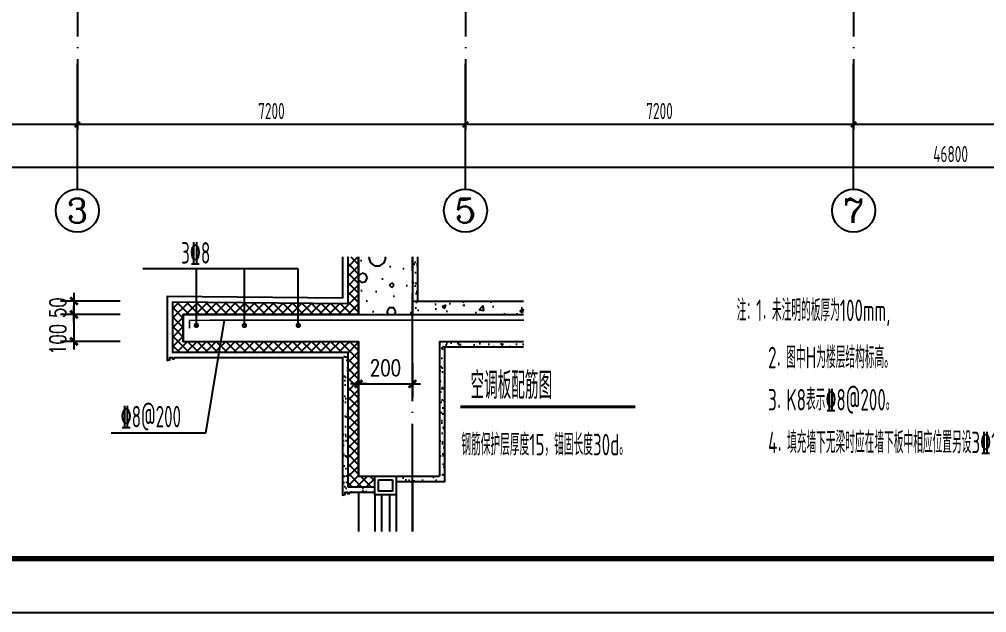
# Model space of a CAD drawing. Extents: x 127019 to 780419, y 327305 to 369305.
# Drawn here: x 555275 to 573220, y 327305 to 338320 of the extents above; entities that cross this region are included whole.
import ezdxf
from ezdxf.enums import TextEntityAlignment as Align

# ---------------------------------------------------------------- set-up
doc = ezdxf.new("R2010")
doc.units = 0
doc.header["$LTSCALE"] = 1000
doc.header["$MEASUREMENT"] = 0
doc.linetypes.add('DOTE', pattern=[2.42, 2, -0.2, 0.02, -0.2])
doc.layers.get('0').update_dxf_attribs({"linetype": 'CONTINUOUS'})
doc.layers.get('Defpoints').update_dxf_attribs({"linetype": 'CONTINUOUS'})
for name, color, linetype in [('AXIS_TEXT', 7, 'CONTINUOUS'), ('DIM', 3, 'CONTINUOUS'), ('DOTE', 8, 'DOTE'), ('MC', 151, 'CONTINUOUS'), ('PUB_DIM', 3, 'CONTINUOUS'), ('PUB_TEXT', 7, 'CONTINUOUS'), ('PUB_TITLE', 4, 'CONTINUOUS'), ('REIN', 1, 'CONTINUOUS'), ('t-填充', 75, 'CONTINUOUS'), ('WALL', 255, 'CONTINUOUS'), ('可见线', 151, 'CONTINUOUS')]:
    doc.layers.add(name, color=color, linetype=linetype)
doc.styles.add('COMPLEX', font='COMPLEX.shx')
doc.styles.add('DIM_FONT', font='SIMPLEX.shx', dxfattribs={"width": 0.75})
doc.styles.add('FS', font='gbxwxt.shx', dxfattribs={"width": 0.7, "bigfont": 'gbhzfs.shx'})
doc.styles.add('TSSD_Dimension', font='gbxwxt.shx', dxfattribs={"width": 0.7, "bigfont": 'gbhzfs.shx'})
doc.styles.add('TSSD_Rein', font='tssdeng.shx', dxfattribs={"width": 0.6, "bigfont": 'gbhzfs.shx'})
doc.dimstyles.new('DIMN', dxfattribs={"dimtxt": 300, "dimasz": 1, "dimexe": 250, "dimexo": 300, "dimgap": 150, "dimtad": 1, "dimdec": 0, "dimzin": 0, "dimdsep": 46, "dimtxsty": 'DIM_FONT', "dimblk": '_DIMX', "dimcen": 0.09, "dimclrt": 7, "dimadec": 0, "dimazin": 0, "dimtfac": 1, "dimtdec": 0, "dimtix": 1, "dimtmove": 2, "dimatfit": 3, "dimldrblk": '_DIMX', "dimfxl": 0, "dimtolj": 1, "dimtzin": 0, "dimarcsym": 0})
doc.dimstyles.new('TSSD_100_100', dxfattribs={"dimtxt": 300, "dimasz": 100, "dimexe": 100, "dimexo": 250, "dimgap": 100, "dimtad": 1, "dimdec": 0, "dimzin": 0, "dimdsep": 46, "dimtxsty": 'TSSD_Dimension', "dimblk": 'ARCHTICK', "dimcen": 0, "dimdle": 100, "dimclrt": 7, "dimadec": 0, "dimazin": 0, "dimtfac": 1, "dimtdec": 0, "dimtix": 1, "dimtmove": 2, "dimatfit": 3, "dimfxl": 0, "dimtolj": 1, "dimtzin": 0, "dimarcsym": 0})
pattern_1 = [(37.5, (409550.98, 307412.35), (-6.29934, 192.68238), [0, -152, 0, -170, 0, -162.5]), (7.5, (409550.98, 307412.35), (176.97767, 282.2146), [0, -82, 0, -137, 0, -52.5]), (327.5, (409427.98, 307412.35), (311.41419, 0.5659), [0, -50, 0, -180, 0, -235]), (317.5, (409427.98, 307412.35), (300.61266, 87.76756), [0, -25, 0, -118, 0, -135])]
pattern_2 = [(45, (361731.99, 704722.14), (-88.388348, 88.388348), []), (135, (361731.99, 704722.14), (-88.388348, -88.388348), [])]

# ---------------------------------------------------------------- blocks, each defined once
blk = doc.blocks.new('_axiso')
blk.add_circle((0, 0), 0.5)
at = {"layer": 'AXIS_TEXT', "style": 'COMPLEX', "width": 1.041667}
blk.add_attdef('A', text='', height=0.56, dxfattribs=at).set_placement((-0.25, -0.28), (0.25, -0.28), align=Align.FIT)
blk = doc.blocks.new('_ArchTick')
at = {"color": 0, "linetype": 'ByBlock', "const_width": 0.4}
blk.add_lwpolyline([(-0.5, -0.5), (0.5, 0.5)], dxfattribs=at)
blk = doc.blocks.new('*D342')
at = {"layer": 'Defpoints', "color": 0, "transparency": 16777216}
for p in [(549151, 337793), (595951, 337793), (549151, 335568)]:
    blk.add_point(p, dxfattribs=at)
at = {"layer": 'DIM', "color": 0, "lineweight": -2, "transparency": 16777216}
for p, q in [((549151, 337543), (549151, 335468)), ((595951, 337543), (595951, 335468)), ((596051, 335568), (549051, 335568))]:
    blk.add_line(p, q, dxfattribs=at)
at = {"layer": 'DIM', "color": 0, "lineweight": -2, "transparency": 16777216, "xscale": 100, "yscale": 100, "zscale": 100, "rotation": 180.0000000000003}
blk.add_blockref('_ArchTick', (549151, 335568), dxfattribs=at)
at = {"layer": 'DIM', "color": 0, "lineweight": -2, "transparency": 16777216, "xscale": 100, "yscale": 100, "zscale": 100}
blk.add_blockref('_ArchTick', (595951, 335568), dxfattribs=at)
at = {"layer": 'DIM', "color": 7, "transparency": 16777216, "insert": (572551, 335818), "char_height": 300, "attachment_point": 5, "style": 'TSSD_Dimension'}
blk.add_mtext('\\A1;46800', dxfattribs=at)
blk = doc.blocks.new('*D343')
at = {"layer": 'Defpoints', "color": 0, "transparency": 16777216}
for p in [(549151, 337793), (556351, 337793), (549151, 336368)]:
    blk.add_point(p, dxfattribs=at)
at = {"layer": 'DIM', "color": 0, "lineweight": -2, "transparency": 16777216}
for p, q in [((549151, 337543), (549151, 336268)), ((556351, 337543), (556351, 336268)), ((556451, 336368), (549051, 336368))]:
    blk.add_line(p, q, dxfattribs=at)
at = {"layer": 'DIM', "color": 0, "lineweight": -2, "transparency": 16777216, "xscale": 100, "yscale": 100, "zscale": 100, "rotation": 180}
blk.add_blockref('_ArchTick', (549151, 336368), dxfattribs=at)
at = {"layer": 'DIM', "color": 0, "lineweight": -2, "transparency": 16777216, "xscale": 100, "yscale": 100, "zscale": 100}
blk.add_blockref('_ArchTick', (556351, 336368), dxfattribs=at)
at = {"layer": 'DIM', "color": 7, "transparency": 16777216, "insert": (552751, 336618), "char_height": 300, "attachment_point": 5, "style": 'TSSD_Dimension'}
blk.add_mtext('\\A1;7200', dxfattribs=at)
blk = doc.blocks.new('*D344')
at = {"layer": 'Defpoints', "color": 0, "transparency": 16777216}
for p in [(556351, 337793), (563551, 337793), (556351, 336368)]:
    blk.add_point(p, dxfattribs=at)
at = {"layer": 'DIM', "color": 0, "lineweight": -2, "transparency": 16777216}
for p, q in [((556351, 337543), (556351, 336268)), ((563551, 337543), (563551, 336268)), ((563651, 336368), (556251, 336368))]:
    blk.add_line(p, q, dxfattribs=at)
at = {"layer": 'DIM', "color": 0, "lineweight": -2, "transparency": 16777216, "xscale": 100, "yscale": 100, "zscale": 100, "rotation": 180}
blk.add_blockref('_ArchTick', (556351, 336368), dxfattribs=at)
at = {"layer": 'DIM', "color": 0, "lineweight": -2, "transparency": 16777216, "xscale": 100, "yscale": 100, "zscale": 100}
blk.add_blockref('_ArchTick', (563551, 336368), dxfattribs=at)
at = {"layer": 'DIM', "color": 7, "transparency": 16777216, "insert": (559951, 336618), "char_height": 300, "attachment_point": 5, "style": 'TSSD_Dimension'}
blk.add_mtext('\\A1;7200', dxfattribs=at)
blk = doc.blocks.new('*D345')
at = {"layer": 'Defpoints', "color": 0, "transparency": 16777216}
for p in [(563551, 337793), (570751, 337793), (563551, 336368)]:
    blk.add_point(p, dxfattribs=at)
at = {"layer": 'DIM', "color": 0, "lineweight": -2, "transparency": 16777216}
for p, q in [((563551, 337543), (563551, 336268)), ((570751, 337543), (570751, 336268)), ((570851, 336368), (563451, 336368))]:
    blk.add_line(p, q, dxfattribs=at)
at = {"layer": 'DIM', "color": 0, "lineweight": -2, "transparency": 16777216, "xscale": 100, "yscale": 100, "zscale": 100, "rotation": 180}
blk.add_blockref('_ArchTick', (563551, 336368), dxfattribs=at)
at = {"layer": 'DIM', "color": 0, "lineweight": -2, "transparency": 16777216, "xscale": 100, "yscale": 100, "zscale": 100}
blk.add_blockref('_ArchTick', (570751, 336368), dxfattribs=at)
at = {"layer": 'DIM', "color": 7, "transparency": 16777216, "insert": (567151, 336618), "char_height": 300, "attachment_point": 5, "style": 'TSSD_Dimension'}
blk.add_mtext('\\A1;7200', dxfattribs=at)
blk = doc.blocks.new('*D346')
at = {"layer": 'Defpoints', "color": 0, "transparency": 16777216}
for p in [(570751, 337793), (577951, 337793), (570751, 336368)]:
    blk.add_point(p, dxfattribs=at)
at = {"layer": 'DIM', "color": 0, "lineweight": -2, "transparency": 16777216}
for p, q in [((570751, 337543), (570751, 336268)), ((577951, 337543), (577951, 336268)), ((578051, 336368), (570651, 336368))]:
    blk.add_line(p, q, dxfattribs=at)
at = {"layer": 'DIM', "color": 0, "lineweight": -2, "transparency": 16777216, "xscale": 100, "yscale": 100, "zscale": 100, "rotation": 180}
blk.add_blockref('_ArchTick', (570751, 336368), dxfattribs=at)
at = {"layer": 'DIM', "color": 0, "lineweight": -2, "transparency": 16777216, "xscale": 100, "yscale": 100, "zscale": 100}
blk.add_blockref('_ArchTick', (577951, 336368), dxfattribs=at)
at = {"layer": 'DIM', "color": 7, "transparency": 16777216, "insert": (574351, 336618), "char_height": 300, "attachment_point": 5, "style": 'TSSD_Dimension'}
blk.add_mtext('\\A1;7200', dxfattribs=at)
blk = doc.blocks.new('_DIMX')
blk.add_line((-150, 0), (150, 0))
at = {"const_width": 50}
blk.add_lwpolyline([(-70, -70), (70, 70)], dxfattribs=at)
blk = doc.blocks.new('*D930')
at = {"layer": 'Defpoints', "color": 0, "transparency": 16777216}
for p in [(557447, 333091, -63), (556288, 332841), (557447, 332841, -63)]:
    blk.add_point(p, dxfattribs=at)
at = {"layer": 'PUB_DIM', "color": 0, "lineweight": -2, "transparency": 16777216}
for p, q in [((557147, 333091), (556038, 333091)), ((556288, 333092), (556288, 333093)), ((556288, 333091), (556288, 332841)), ((557147, 332841), (556038, 332841)), ((556288, 332840), (556288, 332839))]:
    blk.add_line(p, q, dxfattribs=at)
for p, rotation in [((556288, 333091), 270), ((556288, 332841), 90)]:
    blk.add_blockref('_DIMX', p, dxfattribs=dict(at, rotation=rotation))
at = {"layer": 'PUB_DIM', "color": 7, "transparency": 16777216, "insert": (555988, 332966), "char_height": 300, "attachment_point": 5, "rotation": 90, "style": 'DIM_FONT'}
blk.add_mtext('\\A1;50', dxfattribs=at)
blk = doc.blocks.new('*D931')
at = {"layer": 'Defpoints', "color": 0, "transparency": 16777216}
for p in [(557447, 332841, -63), (556288, 332341), (557447, 332341, -63)]:
    blk.add_point(p, dxfattribs=at)
at = {"layer": 'PUB_DIM', "color": 0, "lineweight": -2, "transparency": 16777216}
for p, q in [((557147, 332841), (556038, 332841)), ((556288, 332840), (556288, 332342)), ((557147, 332341), (556038, 332341))]:
    blk.add_line(p, q, dxfattribs=at)
for p, rotation in [((556288, 332841), 90), ((556288, 332341), 270)]:
    blk.add_blockref('_DIMX', p, dxfattribs=dict(at, rotation=rotation))
at = {"layer": 'PUB_DIM', "color": 7, "transparency": 16777216, "insert": (555988, 332379), "char_height": 300, "attachment_point": 5, "rotation": 90, "style": 'DIM_FONT'}
blk.add_mtext('\\A1;100', dxfattribs=at)

msp = doc.modelspace()

# ---------------------------------------------------------------- hatches: boundary and pattern name
at = {"layer": 't-填充'}
h = msp.add_hatch(dxfattribs=at)
h.set_pattern_fill('ANSI37', color=256, scale=1000, style=0)
h.set_pattern_definition(pattern_2)
h.paths.add_polyline_path([(561566.7, 333911.7), (561366.7, 333911.7), (561366.7, 332841.2), (561566.7, 332841.2)])
h = msp.add_hatch(dxfattribs=at)
h.set_pattern_fill('AN32C', color=256, scale=1500, style=0)
h.set_pattern_definition([(0, (486260.1, 221001.8), (750, 1500), [0, -1500]), (0, (485382.6, 220799.3), (750, 1500), [0, -1500]), (0, (485870.1, 220784.3), (750, 1500), [0, -1500]), (0, (486402.6, 221226.8), (750, 1500), [0, -1500]), (0, (485780.1, 220709.3), (750, 1500), [0, -1500]), (0, (486552.6, 222171.8), (750, 1500), [0, -1500]), (0, (486095.1, 222051.8), (750, 1500), [0, -1500]), (0, (486335.1, 221864.3), (750, 1500), [0, -1500]), (0, (485112.6, 221834.3), (750, 1500), [0, -1500]), (0, (485847.6, 221766.8), (750, 1500), [0, -1500]), (0, (485562.6, 221384.3), (750, 1500), [0, -1500]), (0, (485577.6, 220821.8), (750, 1500), [0, -1500]), (0, (486140.1, 220761.8), (750, 1500), [0, -1500]), (0, (486552.6, 221421.8), (750, 1500), [0, -1500]), (0, (485150.1, 221189.3), (750, 1500), [0, -1500]), (0, (485277.6, 221444.3), (750, 1500), [0, -1500]), (0, (485862.6, 221339.3), (750, 1500), [0, -1500]), (0, (485652.6, 221121.8), (750, 1500), [0, -1500]), (0, (485532.6, 221616.8), (750, 1500), [0, -1500]), (0, (485720.1, 222179.3), (750, 1500), [0, -1500]), (0, (485210.1, 220874.3), (750, 1500), [0, -1500]), (0, (486035.1, 221871.8), (750, 1500), [0, -1500]), (0, (485337.6, 221894.3), (750, 1500), [0, -1500]), (0, (485217.6, 222089.3), (750, 1500), [0, -1500]), (130.601294, (486460.48, 221702.19), (-3749.999965, 4500.000027), [65.854, -27592.779]), (18.43495, (486353.33, 221730.76), (3750, 1500), [67.763, -9419.07]), (90, (486353.3, 221666.5), (750, 1500), [64.286, -2935.714]), (161.56505, (486417.62, 221645.05), (-3750.00003, 1499.9999), [67.763, -9419.07]), (53.1301, (486417.62, 221645.05), (750, 1500), [71.429, -7428.571]), (135, (486474.76, 220880.76), (-750, 1500), [60.609, -4182.032]), (45, (486389.05, 220880.76), (750, 1500), [60.609, -4182.032]), (135, (486431.9, 220837.9), (-750, 1500), [60.609, -4182.032]), (45, (486431.9, 220837.9), (750, 1500), [60.609, -4182.032]), (116.565, (485753.3, 221887.9), (-0.0001, 3000), [79.86, -1597.191]), (180, (485717.6, 221959.3), (-750, 1500), [85.714, -1414.286]), (63.435, (485596.2, 221887.9), (1e-06, 3000), [79.86, -1597.191]), (116.565, (485631.9, 221816.5), (-0.0001, 3000), [79.86, -1597.191]), (0, (485631.9, 221816.5), (750, 1500), [85.714, -1414.286]), (63.435, (485717.6, 221816.5), (1e-06, 3000), [79.86, -1597.191]), (107.10273, (486317.62, 221380.76), (-2249.99992, 7500.000029), [97.153, -40707.258]), (143.97263, (486289.05, 221473.62), (-14249.99984, 10500), [97.153, -20305.052]), (180, (486210.5, 221530.8), (-750, 1500), [92.857, -1407.143]), (36.02737, (486039.05, 221473.62), (14249.999915, 10499.9999), [97.153, -20305.051]), (71.56505, (486010.48, 221387.9), (2250, 7500), [90.351, -9396.482]), (107.10273, (486039.05, 221295.046), (-2249.99992, 7500.000029), [97.153, -40707.258]), (143.97263, (486117.62, 221237.9), (-14249.99984, 10500), [97.153, -20305.052]), (0, (486117.6, 221237.9), (750, 1500), [92.857, -1407.143]), (36.02737, (486210.48, 221237.9), (14249.999915, 10499.9999), [97.153, -20305.051]), (71.56505, (486289.05, 221295.05), (2250, 7500), [90.351, -9396.482]), (150.25512, (486331.9, 222080.76), (-2250, 1499.99998), [57.588, -12035.799]), (90, (486281.9, 222052.2), (750, 1500), [57.143, -2942.857]), (29.74488, (486281.9, 222052.19), (2250, 1500), [57.588, -12035.799]), (116.565, (485981.9, 221016.5), (-0.0001, 3000), [79.86, -1597.191]), (168.69007, (485946.19, 221087.9), (-6750.00001, 1499.99996), [72.843, -15224.214]), (41.185925, (485817.62, 221052.19), (18749.999943, 16499.999905), [75.93, -31814.506]), (90, (485817.6, 220980.76), (750, 1500), [71.429, -2928.571]), (138.814074, (485874.76, 220930.76), (-18749.999723, 16500.000154), [75.93, -31814.506]), (16.699244, (485874.76, 220930.76), (24749.999957, 7499.999965), [74.574, -31246.345]), (60.945396, (485946.19, 220952.19), (750.000003, 1499.999995), [73.54, -30813.35]), (109.983106, (485353.334, 221645.046), (-3750.00002, 10499.99999), [83.605, -35030.494]), (155.556045, (485324.76, 221723.62), (-9750.000046, 4499.99991), [86.307, -36162.83]), (24.443955, (485167.62, 221723.62), (9750.000014, 4499.999982), [86.307, -36162.83]), (70.016893, (485139.05, 221645.046), (3750.000017, 10499.99999), [83.605, -35030.495]), (109.983106, (485167.62, 221566.474), (-3750.00002, 10499.99999), [83.605, -35030.494]), (160.01689, (485246.19, 221537.9), (-3750.00002, 1499.99994), [83.605, -17473.445]), (19.98311, (485246.19, 221537.9), (3750, 1500), [83.605, -17473.445]), (70.016893, (485324.76, 221566.474), (3750.000017, 10499.99999), [83.605, -35030.495]), (122.00538, (485910.48, 221509.33), (-750.0001, 1499.99993), [67.386, -14083.586]), (18.43495, (485810.48, 221545.05), (3750, 1500), [67.763, -9419.07]), (90, (485810.5, 221480.76), (750, 1500), [64.286, -2935.714]), (161.56505, (485874.76, 221459.33), (-3750.00003, 1499.9999), [67.763, -9419.07]), (54.46232, (485874.76, 221459.33), (5249.999997, 7499.999995), [61.445, -25745.53]), (116.565, (485474.8, 221145), (-0.0001, 3000), [79.86, -1597.191]), (180, (485439, 221216.5), (-750, 1500), [78.571, -1421.428]), (59.03624, (485317.62, 221145.05), (750, 1499.99999), [83.3, -17409.555]), (120.96376, (485360.48, 221073.62), (-750.0001, 1499.99993), [83.3, -17409.555]), (0, (485360.5, 221073.6), (750, 1500), [78.571, -1421.428]), (63.435, (485439, 221073.6), (1e-06, 3000), [79.86, -1597.191])])
h.paths.add_polyline_path([(562566.7, 333911.7), (562066.7, 333911.7), (562066.7, 332841.2), (562566.7, 332841.2)])
h.paths.add_polyline_path([(562066.7, 333911.7), (561566.7, 333911.7), (561566.7, 332841.2), (562066.7, 332841.2)])
h = msp.add_hatch(dxfattribs=at)
h.set_pattern_fill('砂灰土', color=256, scale=1000, style=0)
h.set_pattern_definition(pattern_1)
h.paths.add_polyline_path([(564629.1, 332341.2), (563166.7, 332341.2), (563166.7, 332241.2), (564629.1, 332241.2)])
h.paths.add_polyline_path([(562566.7, 333911.7), (562666.7, 333911.7), (562666.7, 333091.2), (562566.7, 333091.2)])
h = msp.add_hatch(dxfattribs=at)
h.set_pattern_fill('ANSI37', color=256, scale=1000, style=0)
h.set_pattern_definition(pattern_2)
h.paths.add_polyline_path([(561366.7, 333040.2), (558656.2, 333066.8), (558656.2, 332841.2), (561266.7, 332841.2), (561366.7, 332841.2)])
h.paths.add_polyline_path([(558456.2, 333068.8), (558116.7, 333072.2), (558116.7, 332141.2), (561366.7, 332141.2), (561366.7, 332341.2), (558316.7, 332341.2), (558316.7, 332841.2), (558456.2, 332841.2)])
h.paths.add_polyline_path([(558656.2, 333066.8), (558456.2, 333068.8), (558456.2, 332841.2), (558656.2, 332841.2)], flags=17)
h = msp.add_hatch(dxfattribs=at)
h.set_pattern_fill('AN33C', color=256, scale=1000, style=0)
h.set_pattern_definition([(50, (409551, 307412.35), (717.2602, -62.7521), [75, -825]), (355, (409551, 307412.35), (-138.7513, 752.192), [60, -660]), (100.4514, (409610.76, 307407.1), (578.5094, 689.4395), [63.7402, -701.142]), (46.1842, (409551, 307612.35), (1067.241, -165.519), [112.5, -1237.5]), (96.6356, (409639.9, 307598.6), (934.663, 974.118), [95.61, -1051.713]), (351.1842, (409551, 307612.4), (934.662, 974.1186), [90, -990]), (21, (409651, 307562.35), (596.907, -402.619), [75, -825]), (326, (409651, 307562.35), (243.3153, 725.15), [60, -660]), (71.4514, (409700.7, 307528.8), (840.2226, 322.5305), [63.7402, -701.142]), (37.5, (409550.98, 307412.35), (12.15986, 332.89385), [0, -652, 0, -670, 0, -662.5]), (7.5, (409551, 307412.35), (263.0695, 394.4117), [0, -382, 0, -637, 0, -252.5]), (327.5, (409327.98, 307412.35), (533.82244, -22.55487), [0, -250, 0, -780, 0, -1035]), (317.5, (409228, 307412.35), (583.1862, 100.105), [0, -325, 0, -518, 0, -735])])
h.paths.add_polyline_path([(562566.7, 333091.2), (564629.1, 333091.2), (564629.1, 332841.2), (562566.7, 332841.2)])
h = msp.add_hatch(dxfattribs=at)
h.set_pattern_fill('ANSI37', color=256, scale=1000, style=0)
h.set_pattern_definition([(45, (409550.98, 307412.35), (-88.38835, 88.38835), []), (135, (409550.98, 307412.35), (-88.38835, -88.38835), [])])
h.paths.add_polyline_path([(561366.7, 329841.2), (561866.7, 329841.2), (561866.7, 329641.2), (561366.7, 329641.2)])
h.paths.add_polyline_path([(561366.7, 332341.2), (561566.7, 332341.2), (561566.7, 329841.2), (561366.7, 329841.2)])
h = msp.add_hatch(dxfattribs=at)
h.set_pattern_fill('砂灰土', color=256, scale=1000, style=0)
h.set_pattern_definition(pattern_1)
h.paths.add_polyline_path([(563166.7, 332241.2), (563066.7, 332341.2), (563066.7, 329841.2), (562566.7, 329841.2), (562566.7, 329741.2), (563166.7, 329741.2)])
h = msp.add_hatch(dxfattribs=at)
h.set_pattern_fill('砂灰土', color=256, scale=1000, style=0)
h.set_pattern_definition(pattern_1)
h.paths.add_polyline_path([(561366.7, 332141.2), (561266.7, 332041.2), (561266.7, 331491.2), (561266.7, 329486.7), (561319.4, 329500.9), (561319.4, 329541.2), (561364.6, 329541.2), (561364.6, 329519.4), (561397.7, 329519.4), (561397.7, 329541.2), (561866.7, 329541.2), (561866.7, 329641.2), (561366.7, 329641.2)])
h = msp.add_hatch(dxfattribs=at)
h.set_pattern_fill('砂灰土', color=256, scale=1200, style=0)
h.set_pattern_definition([(37.5, (361632, 703472.14), (-7.5592, 231.21885), [0, -182.4, 0, -204, 0, -195]), (7.5, (361632, 703472.14), (212.3732, 338.65753), [0, -98.4, 0, -164.4, 0, -63]), (327.5, (361484.4, 703472.14), (373.69702, 0.67909), [0, -60, 0, -216, 0, -282]), (317.5, (361484.4, 703472.14), (360.7352, 105.32107), [0, -30, 0, -141.6, 0, -162])])
h.paths.add_polyline_path([(562666.7, 329841.2), (562266.7, 329841.2), (562266.7, 329741.2), (562666.7, 329741.2)])

# ---------------------------------------------------------------- linework, layer by layer
at = {"layer": 'DIM'}
for p, q in [((556351.2, 335168.4), (556351.2, 337493.4)), ((563551.2, 335168.4), (563551.2, 337493.4)), ((570751.2, 335168.4), (570751.2, 337493.4))]:
    msp.add_line(p, q, dxfattribs=at)
at = {"layer": 'DIM', "const_width": 50}
msp.add_lwpolyline([(563454.1, 331126.4), (566702.6, 331126.4)], dxfattribs=at)
at = {"layer": 'DOTE'}
for p, q in [((556351.2, 359363.8), (556351.2, 337543.4)), ((563551.2, 359363.8), (563551.2, 337543.4)), ((570751.2, 359363.8), (570751.2, 337543.4)), ((562566.7, 328813.8, -990), (562566.7, 333911.7, -990))]:
    msp.add_line(p, q, dxfattribs=at)
at = {"layer": 'MC'}
for p, q in [((561866.7, 329841.2, -376.5), (562266.7, 329841.2, -376.5)), ((561936.7, 329771.2, -376.5), (562196.7, 329771.2, -376.5)), ((561866.7, 329491.2, -376.5), (561866.7, 328813.8, -376.5)), ((561991.7, 329491.2, -376.5), (561991.7, 328813.8, -376.5)), ((562141.7, 329491.2, -376.5), (562141.7, 328813.8, -376.5)), ((562266.7, 329491.2, -376.5), (562266.7, 328813.8, -376.5))]:
    msp.add_line(p, q, dxfattribs=at)
for points, elevation in [([(558016.7, 332041.2), (558016.7, 331986.7), (558069.4, 332000.9), (558069.4, 332041.2), (558114.6, 332041.2), (558114.6, 332019.4), (558147.7, 332019.4), (558147.7, 332041.2)], -162.3), ([(562266.7, 329841.2), (562266.7, 329491.2), (561866.7, 329491.2), (561866.7, 329841.2)], -376.5), ([(562196.7, 329771.2), (562196.7, 329561.2), (561936.7, 329561.2), (561936.7, 329771.2)], -376.5), ([(561266.7, 329541.2), (561266.7, 329486.7), (561319.4, 329500.9), (561319.4, 329541.2), (561364.6, 329541.2), (561364.6, 329519.4), (561397.7, 329519.4), (561397.7, 329541.2)], 94.2)]:
    msp.add_lwpolyline(points, dxfattribs=dict(at, elevation=elevation))
at = {"layer": 'PUB_TEXT'}
for p, q in [((560449.7, 333691), (557566.7, 333691)), ((558558.5, 332638.6), (558558.5, 333691)), ((559450.4, 332638.6), (559450.4, 333691)), ((560449.7, 332638.6), (560449.7, 333691)), ((559073.9, 332732.7), (558726.4, 330635.3)), ((558726.4, 330635.3), (556977.2, 330635.3))]:
    msp.add_line(p, q, dxfattribs=at)
at = {"layer": 'PUB_TITLE'}
msp.add_lwpolyline([(542819.2, 327305.3), (602219.2, 327305.3), (602219.2, 369305.3), (542819.2, 369305.3)], close=True, dxfattribs=at)
at = {"layer": 'PUB_TITLE', "const_width": 100}
msp.add_lwpolyline([(543819.2, 328305.3), (601219.2, 328305.3), (601219.2, 368305.3), (543819.2, 368305.3)], close=True, dxfattribs=at)
at = {"layer": 'REIN', "const_width": 30}
msp.add_lwpolyline([(564635.4, 332733.9), (564635.4, 332733.9), (558433.7, 332732.7), (558433.7, 332582.7)], dxfattribs=at)
at = {"layer": 'REIN', "const_width": 50}
for points in [[(558533.5, 332638.6, 1), (558583.5, 332638.6, 1)], [(559425.4, 332638.6, 1), (559475.4, 332638.6, 1)], [(560424.7, 332638.6, 1), (560474.7, 332638.6, 1)]]:
    msp.add_lwpolyline(points, format="xyb", close=True, dxfattribs=at)
at = {"layer": 't-填充'}
for p, q in [((561299, 333785.4, -376.5), (561299, 333785.4, -376.5)), ((561289.5, 333622.3, -376.5), (561289.5, 333622.3, -376.5)), ((561307.6, 333605.5, -376.5), (561307.6, 333605.5, -376.5)), ((561274.5, 333539.6, -376.5), (561274.5, 333539.6, -376.5)), ((561305.3, 333592.7, -376.5), (561305.3, 333592.7, -376.5)), ((561311.6, 333400, -376.5), (561311.6, 333400, -376.5)), ((561347.7, 333351.8, -376.5), (561347.7, 333351.8, -376.5)), ((558025.5, 333115.3, -376.5), (558025.5, 333115.3, -376.5)), ((558046.7, 333067.5, -376.5), (558046.7, 333067.5, -376.5)), ((558159, 333125.3, -376.5), (558159, 333125.3, -376.5)), ((558167.3, 333160, -376.5), (558167.3, 333160, -376.5)), ((558308.5, 333070.8, -376.5), (558308.5, 333070.8, -376.5)), ((558336.9, 333115.8, -376.5), (558336.9, 333115.8, -376.5)), ((558559.2, 333121.8, -376.5), (558559.2, 333121.8, -376.5)), ((558564.3, 333069.6, -376.5), (558564.3, 333069.6, -376.5)), ((558577.6, 333104.9, -376.5), (558577.6, 333104.9, -376.5)), ((558648.3, 333116.4, -376.5), (558648.3, 333116.4, -376.5)), ((558834.3, 333079.3, -376.5), (558834.3, 333079.3, -376.5)), ((558959.7, 333117, -376.5), (558959.7, 333117, -376.5)), ((558965.2, 333113, -376.5), (558965.2, 333113, -376.5)), ((559096.1, 333082.6, -376.5), (559096.1, 333082.6, -376.5)), ((559194.3, 333068.3, -376.5), (559194.3, 333068.3, -376.5)), ((559246.4, 333075.2, -376.5), (559246.4, 333075.2, -376.5)), ((559271.1, 333117.5, -376.5), (559271.1, 333117.5, -376.5)), ((559327.7, 333085.9, -376.5), (559327.7, 333085.9, -376.5)), ((559351.9, 333081.4, -376.5), (559351.9, 333081.4, -376.5)), ((559365.4, 333109.6, -376.5), (559365.4, 333109.6, -376.5)), ((559383.8, 333092.7, -376.5), (559383.8, 333092.7, -376.5)), ((559463.5, 333103.8, -376.5), (559463.5, 333103.8, -376.5)), ((559515.6, 333110.6, -376.5), (559515.6, 333110.6, -376.5)), ((559582.6, 333118.1, -376.5), (559582.6, 333118.1, -376.5)), ((559596.9, 333121.3, -376.5), (559596.9, 333121.3, -376.5)), ((559622, 333091.1, -376.5), (559622, 333091.1, -376.5)), ((559732.7, 333139.2, -376.5), (559732.7, 333139.2, -376.5)), ((559771.4, 333100.7, -376.5), (559771.4, 333100.7, -376.5)), ((559784.7, 333146, -376.5), (559784.7, 333146, -376.5)), ((559883.8, 333094.5, -376.5), (559883.8, 333094.5, -376.5)), ((559894, 333118.7, -376.5), (559894, 333118.7, -376.5)), ((560139.6, 333093.2, -376.5), (560139.6, 333093.2, -376.5)), ((560171.6, 333097.3, -376.5), (560171.6, 333097.3, -376.5)), ((560190, 333080.4, -376.5), (560190, 333080.4, -376.5)), ((560205.4, 333119.2, -376.5), (560205.4, 333119.2, -376.5)), ((560409.7, 333103, -376.5), (560409.7, 333103, -376.5)), ((560516.8, 333119.8, -376.5), (560516.8, 333119.8, -376.5)), ((560577.6, 333088.4, -376.5), (560577.6, 333088.4, -376.5)), ((560671.4, 333106.3, -376.5), (560671.4, 333106.3, -376.5)), ((560828.2, 333120.4, -376.5), (560828.2, 333120.4, -376.5)), ((560927.2, 333105.1, -376.5), (560927.2, 333105.1, -376.5)), ((560977.8, 333085, -376.5), (560977.8, 333085, -376.5)), ((560996.2, 333068.1, -376.5), (560996.2, 333068.1, -376.5)), ((561139.6, 333120.9, -376.5), (561139.6, 333120.9, -376.5)), ((561170.8, 333069.6, -376.5), (561170.8, 333069.6, -376.5)), ((561197.3, 333114.8, -376.5), (561197.3, 333114.8, -376.5)), ((561222.8, 333076.5, -376.5), (561222.8, 333076.5, -376.5)), ((561278.4, 333172.8, -376.5), (561278.4, 333172.8, -376.5)), ((561296.8, 333155.9, -376.5), (561296.8, 333155.9, -376.5)), ((561299.2, 333218.2, -376.5), (561299.2, 333218.2, -376.5)), ((561304.1, 333087.2, -376.5), (561304.1, 333087.2, -376.5)), ((561317.9, 333207.4, -376.5), (561317.9, 333207.4, -376.5)), ((561034.9, 333051.7, -376.5), (561034.9, 333051.7, -376.5)), ((558035.2, 332711.2, -376.5), (558035.2, 332711.2, -376.5)), ((558053, 332874.8, -376.5), (558053, 332874.8, -376.5)), ((558063.4, 332849.7, -376.5), (558063.4, 332849.7, -376.5)), ((558106.3, 332864.9, -376.5), (558106.3, 332864.9, -376.5)), ((558059.3, 332682.1, -376.5), (558059.3, 332682.1, -376.5)), ((558074, 332661.9, -376.5), (558074, 332661.9, -376.5)), ((558032.8, 332397.6, -376.5), (558032.8, 332397.6, -376.5)), ((558065.6, 332489.4, -376.5), (558065.6, 332489.4, -376.5)), ((558067.3, 332482.9, -376.5), (558067.3, 332482.9, -376.5)), ((558073.8, 332487.6, -376.5), (558073.8, 332487.6, -376.5)), ((558084.9, 332404.4, -376.5), (558084.9, 332404.4, -376.5)), ((558085.7, 332466, -376.5), (558085.7, 332466, -376.5)), ((558116, 332460.8, -376.5), (558116, 332460.8, -376.5)), ((558071.9, 332296.7, -376.5), (558071.9, 332296.7, -376.5)), ((558037.1, 332113.1, -376.5), (558037.1, 332113.1, -376.5)), ((558077.1, 332110.7, -376.5), (558077.1, 332110.7, -376.5)), ((558078.2, 332104, -376.5), (558078.2, 332104, -376.5)), ((558339.9, 332107.4, -376.5), (558339.9, 332107.4, -376.5)), ((558348.5, 332113.6, -376.5), (558348.5, 332113.6, -376.5)), ((558477.2, 332107.3, -376.5), (558477.2, 332107.3, -376.5)), ((558495.6, 332090.4, -376.5), (558495.6, 332090.4, -376.5)), ((558595.8, 332106.2, -376.5), (558595.8, 332106.2, -376.5)), ((558660, 332114.2, -376.5), (558660, 332114.2, -376.5)), ((558865.8, 332115.9, -376.5), (558865.8, 332115.9, -376.5)), ((558883.2, 332098.4, -376.5), (558883.2, 332098.4, -376.5)), ((558971.4, 332114.8, -376.5), (558971.4, 332114.8, -376.5)), ((559127.6, 332119.2, -376.5), (559127.6, 332119.2, -376.5)), ((559282.8, 332115.3, -376.5), (559282.8, 332115.3, -376.5)), ((559283.4, 332095, -376.5), (559283.4, 332095, -376.5)), ((559293.9, 332045.8, -376.5), (559293.9, 332045.8, -376.5)), ((559301.8, 332078.1, -376.5), (559301.8, 332078.1, -376.5)), ((559346, 332052.6, -376.5), (559346, 332052.6, -376.5)), ((559383.4, 332118, -376.5), (559383.4, 332118, -376.5)), ((559427.3, 332063.3, -376.5), (559427.3, 332063.3, -376.5)), ((559563.1, 332081.2, -376.5), (559563.1, 332081.2, -376.5)), ((559594.2, 332115.9, -376.5), (559594.2, 332115.9, -376.5)), ((559615.2, 332088.1, -376.5), (559615.2, 332088.1, -376.5)), ((559653.5, 332127.7, -376.5), (559653.5, 332127.7, -376.5)), ((559689.4, 332086.2, -376.5), (559689.4, 332086.2, -376.5)), ((559696.5, 332098.8, -376.5), (559696.5, 332098.8, -376.5)), ((559832.3, 332116.7, -376.5), (559832.3, 332116.7, -376.5)), ((559884.4, 332123.5, -376.5), (559884.4, 332123.5, -376.5)), ((559905.6, 332116.5, -376.5), (559905.6, 332116.5, -376.5)), ((559915.3, 332131.1, -376.5), (559915.3, 332131.1, -376.5)), ((559965.7, 332134.2, -376.5), (559965.7, 332134.2, -376.5)), ((560089.6, 332082.7, -376.5), (560089.6, 332082.7, -376.5)), ((560108, 332065.8, -376.5), (560108, 332065.8, -376.5)), ((560171.1, 332129.8, -376.5), (560171.1, 332129.8, -376.5)), ((560217, 332117, -376.5), (560217, 332117, -376.5)), ((560441.2, 332139.6, -376.5), (560441.2, 332139.6, -376.5)), ((560495.6, 332073.9, -376.5), (560495.6, 332073.9, -376.5)), ((560528.4, 332117.6, -376.5), (560528.4, 332117.6, -376.5)), ((560838.1, 332049.1, -376.5), (560838.1, 332049.1, -376.5)), ((560839.9, 332118.2, -376.5), (560839.9, 332118.2, -376.5)), ((560895.8, 332070.4, -376.5), (560895.8, 332070.4, -376.5)), ((560914.2, 332053.6, -376.5), (560914.2, 332053.6, -376.5)), ((561099.9, 332052.5, -376.5), (561099.9, 332052.5, -376.5)), ((561151.3, 332118.7, -376.5), (561151.3, 332118.7, -376.5)), ((561270.4, 332047.1, -376.5), (561270.4, 332047.1, -376.5))]:
    msp.add_line(p, q, dxfattribs=at)
at = {"layer": 'WALL'}
for p, q in [((561566.7, 332841.2, -300.2), (561566.7, 333911.7, -300.2)), ((562566.7, 333911.7, -300.2), (562566.7, 332841.2, -300.2)), ((558316.7, 332841.2, -300.2), (562566.7, 332841.2, -300.2)), ((558316.7, 332341.2, -300.2), (558316.7, 332841.2, -300.2)), ((562566.7, 332841.2, -300.2), (564629.1, 332841.2)), ((558316.7, 332341.2, -300.2), (561566.7, 332341.2, -300.2)), ((561566.7, 329841.2, -300.2), (561566.7, 332341.2, -300.2)), ((563066.7, 332341.2, -300.2), (564629.1, 332341.2)), ((563066.7, 332341.2, -300.2), (563066.7, 329841.2, -300.2)), ((561566.7, 329841.2, -300.2), (563066.7, 329841.2, -300.2))]:
    msp.add_line(p, q, dxfattribs=at)
for points, elevation in [([(561566.7, 333911.7), (561566.7, 332841.2), (558316.7, 332841.2), (558316.7, 332341.2), (561566.7, 332341.2), (561566.7, 329841.2), (561866.7, 329841.2)], -300.2), ([(561566.7, 333911.7), (561566.7, 332841.2)], -300.2), ([(561266.7, 332841.2), (558316.7, 332841.2), (558316.7, 332341.2), (561566.7, 332341.2)], -852)]:
    msp.add_lwpolyline(points, dxfattribs=dict(at, elevation=elevation))
at = {"layer": '可见线'}
for p, q in [((562566.7, 333091.2, -220.2), (564629.1, 333091.2, 80)), ((561266.7, 331691.2, -300.2), (561266.7, 331691.2, -694.6)), ((561266.7, 331491.2, -457.6), (561266.7, 331491.2, -63.2)), ((561366.7, 331591.2, -300.2), (561366.7, 331591.2, -694.6)), ((562566.7, 329741.2, -300.2), (562566.7, 328813.8, -300.2)), ((561566.7, 329541.2, -300.2), (561566.7, 328813.8, -300.2))]:
    msp.add_line(p, q, dxfattribs=at)
for points, elevation in [([(561266.7, 333911.7), (561266.7, 333141.2)], -852), ([(561366.7, 333911.7), (561366.7, 333040.2)], -852), ([(562666.7, 333091.2), (562666.7, 333911.7)], -300.2), ([(561268.7, 333141.2), (558016.7, 333173.1), (558016.7, 332041.2)], -162.3), ([(561366.7, 333040.2), (558116.7, 333072.2), (558116.7, 332141.2), (561366.7, 332141.2)], -162.3), ([(562266.7, 329741.2), (563166.7, 329741.2), (563166.7, 332241.2), (564629.1, 332241.2)], -300.2), ([(558069.4, 332041.2), (558114.6, 332041.2)], -162.3), ([(558147.7, 332041.2), (561266.7, 332041.2)], -162.3), ([(561266.7, 332041.2), (561266.7, 331491.2)], -300.2), ([(561266.7, 332041.2), (561266.7, 331691.2)], -694.6), ([(561366.7, 332141.2), (561366.7, 332141.2), (561366.7, 329641.2)], -300.2), ([(561366.7, 332141.2), (561366.7, 331591.2)], -142.8), ([(561266.7, 331491.2), (561266.7, 329486.7)], -457.6), ([(561319.4, 329541.2), (561364.6, 329541.2)], 94.2), ([(561366.7, 329641.2), (561866.7, 329641.2)], -300.2), ([(561397.7, 329541.2), (561866.7, 329541.2)], -300.2)]:
    msp.add_lwpolyline(points, dxfattribs=dict(at, elevation=elevation))

# ---------------------------------------------------------------- block references
at = {"layer": 'DIM'}
ref = msp.add_blockref('_axiso', (556351.2, 334768.4), dxfattribs=dict(at, xscale=800, yscale=800, zscale=800))
ref.add_attrib('A', '3', dxfattribs={"layer": 'AXIS_TEXT', "height": 448, "style": 'COMPLEX', "width": 1.339286}).set_placement((556151.2, 334544.4), (556551.2, 334544.4), align=Align.FIT)
ref = msp.add_blockref('_axiso', (563551.2, 334768.4), dxfattribs=dict(at, xscale=800, yscale=800, zscale=800))
ref.add_attrib('A', '5', dxfattribs={"layer": 'AXIS_TEXT', "height": 448, "style": 'COMPLEX', "width": 1.339286}).set_placement((563351.2, 334544.4), (563751.2, 334544.4), align=Align.FIT)
ref = msp.add_blockref('_axiso', (570751.2, 334768.4), dxfattribs=dict(at, xscale=800, yscale=800, zscale=800))
ref.add_attrib('A', '7', dxfattribs={"layer": 'AXIS_TEXT', "height": 448, "style": 'COMPLEX', "width": 1.339286}).set_placement((570551.2, 334544.4), (570951.2, 334544.4), align=Align.FIT)

# ---------------------------------------------------------------- texts
at = {"layer": 'DIM', "style": 'FS', "width": 0.7}
msp.add_text('空调板配筋图', height=500, dxfattribs=at).set_placement((563645, 331272.8))
at = {"layer": 'PUB_TEXT', "style": 'TSSD_Rein', "width": 0.6}
for s, p in [('3%%1328', (558546.3, 333984.8, -220.2)), ('%%1328@200', (557714.1, 330947.6, -220.2))]:
    msp.add_text(s, height=400, dxfattribs=at).set_placement(p, align=Align.MIDDLE)
for s, p in [('注：1．未注明的板厚为100mm, ', (568582.5, 332718.4, 0)), ('    2．图中H为楼层结构标高。', (568582.5, 331842.4, 0)), ('    3．K8表示%%1328@200。', (568582.5, 331058.1, 0)), ('  钢筋保护层厚度15，锚固长度30d。', (563183.7, 330224.7, 0)), ('    4．填充墙下无梁时应在墙下板中相应位置另设3%%13212。', (568582.5, 330265.3, 0))]:
    msp.add_text(s, height=400, dxfattribs=at).set_placement(p)

# ---------------------------------------------------------------- dimensions: what is measured, and where the dimension line sits
at = {"layer": 'DIM'}
dim = msp.add_aligned_dim(p1=(595951.2, 337793.4), p2=(549151.2, 337793.4), distance=2225, dimstyle='TSSD_100_100', dxfattribs=at)
dim.commit()
dim.dimension.update_dxf_attribs({"geometry": '*D342', "text_midpoint": (572551.2, 335818.4)})
for base, p1, p2, picture, middle in [((549151.2, 336368.4), (556351.2, 337793.4), (549151.2, 337793.4), '*D343', (552751.2, 336618.4)), ((556351.2, 336368.4), (563551.2, 337793.4), (556351.2, 337793.4), '*D344', (559951.2, 336618.4)), ((563551.2, 336368.4), (570751.2, 337793.4), (563551.2, 337793.4), '*D345', (567151.2, 336618.4)), ((570751.2, 336368.4), (577951.2, 337793.4), (570751.2, 337793.4), '*D346', (574351.2, 336618.4))]:
    dim = msp.add_linear_dim(base=base, p1=p1, p2=p2, dimstyle='TSSD_100_100', dxfattribs=at)
    dim.commit()
    dim.dimension.update_dxf_attribs({"geometry": picture, "text_midpoint": middle})
at = {"layer": 'PUB_DIM'}
dim = msp.add_aligned_dim(p1=(557447.2, 333091.2, -283), p2=(557447.2, 332841.2, -283), distance=-1159.1, dimstyle='DIMN', override={"dimlfac": 0.2}, dxfattribs=at)
dim.commit()
dim.dimension.update_dxf_attribs({"geometry": '*D930', "text_midpoint": (555988.1, 332966.2, -220.2)})
dim = msp.add_linear_dim(base=(556288.1, 332341.2, -220.2), p1=(557447.2, 332841.2, -283), p2=(557447.2, 332341.2, -283), angle=270, dimstyle='DIMN', override={"dimlfac": 0.2}, dxfattribs=at)
dim.commit()
dim.dimension.update_dxf_attribs({"geometry": '*D931', "text_midpoint": (555988.1, 332379.3, -220.2), "dimtype": 129})
msp.add_aligned_dim(p1=(561566.7, 332238.6, -1047.9), p2=(562566.7, 332238.6, -1047.9), distance=-687.1, dimstyle='DIMN', override={"dimlfac": 0.2}, dxfattribs=at).render()

doc.saveas('drawing.dxf')
